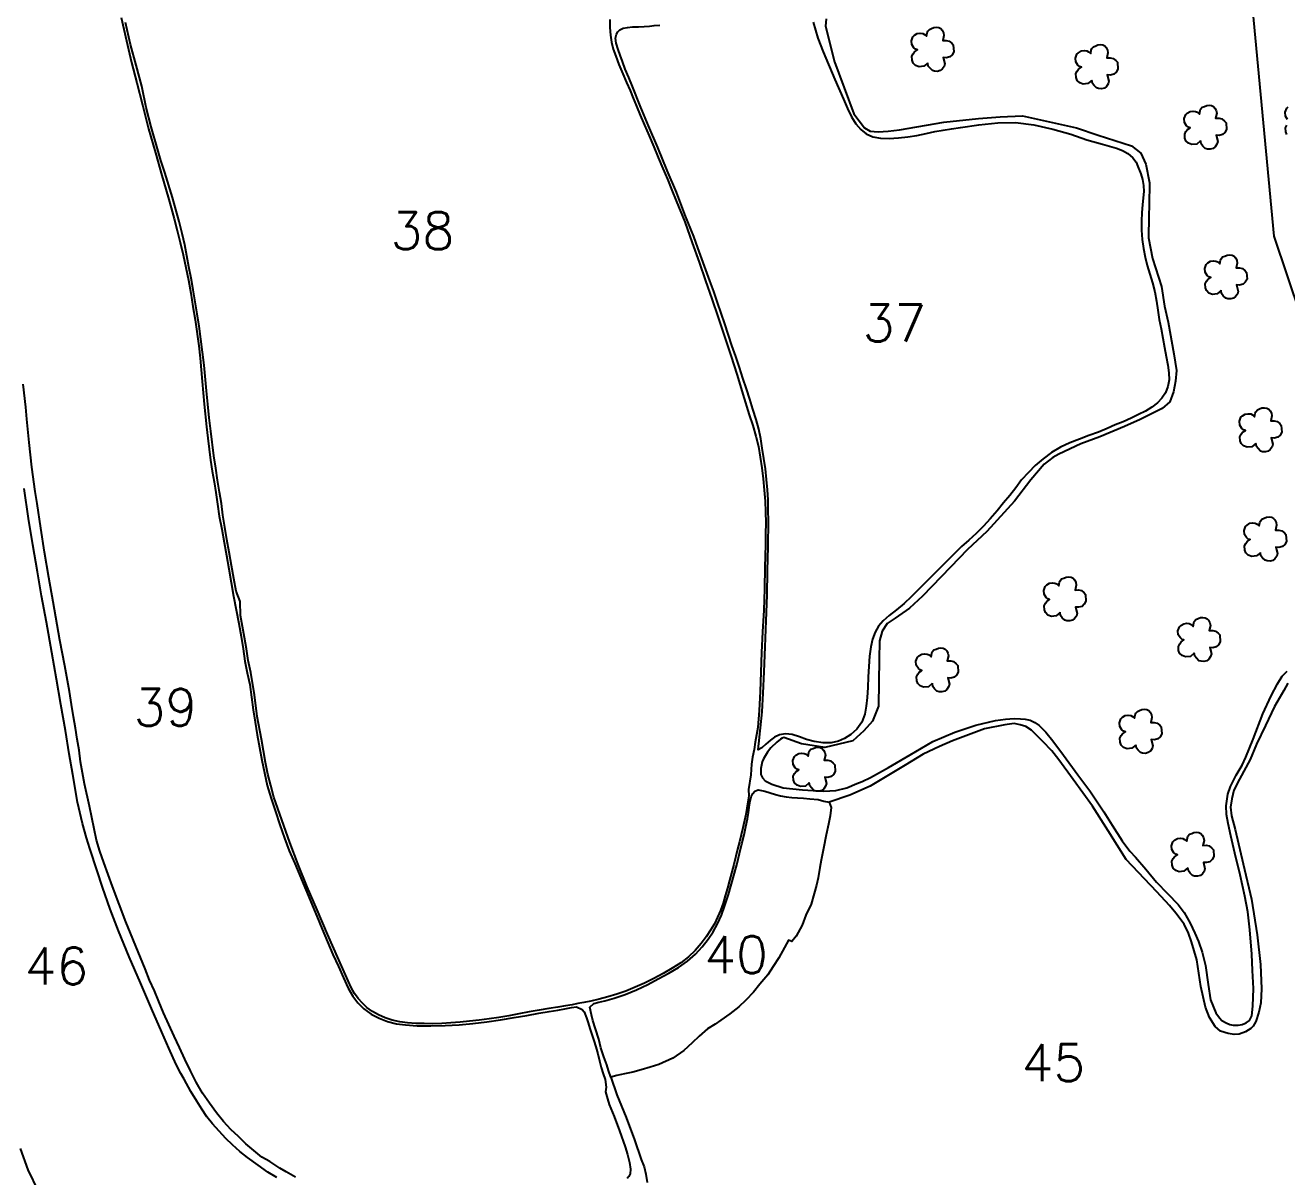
# Model space of a CAD drawing. Header units: inches. Extents: x 720421 to 723571, y 7810121 to 7814576.
# Drawn here: x 721244 to 721906, y 7811413 to 7812018 of the extents above; entities that cross this region are included whole.
import ezdxf

# ---------------------------------------------------------------- set-up
doc = ezdxf.new("R2010")
doc.units = ezdxf.units.IN
doc.header["$MEASUREMENT"] = 0
doc.linetypes.add('CONTINUO', pattern=[0])
for name, color, linetype in [('0114000610', 1, 'Continuous'), ('0114000610037', 5, 'Continuous'), ('0114000610038', 5, 'Continuous'), ('0114000610039', 5, 'Continuous'), ('0114000610040', 5, 'Continuous'), ('0114000610045', 5, 'Continuous'), ('0114000610046', 5, 'Continuous'), ('CORREGO', 5, 'Continuous'), ('MATO', 3, 'Continuous'), ('TEXTO_NUN_TAL', 7, 'Continuous')]:
    doc.layers.add(name, color=color, linetype=linetype)
doc.styles.add('Simplex', font='simplex.shx')

msp = doc.modelspace()

# ---------------------------------------------------------------- linework, layer by layer
at = {"layer": '0114000610'}
msp.add_lwpolyline([(721664.24, 7812021.15), (721663.87, 7812017.33), (721668.56, 7811998.5), (721678.78, 7811971.11), (721684.38, 7811963.78), (721687.28, 7811962.06), (721691.5, 7811961.66), (721696.8, 7811962.08), (721702.68, 7811962.79), (721725.98, 7811966.89), (721744.22, 7811968.78), (721755.6, 7811969.64), (721767.37, 7811970.21), (721795.67, 7811963.77), (721806.97, 7811960.04), (721824.56, 7811954.42), (721829.46, 7811950.48), (721832.13, 7811944.75), (721834.07, 7811934.96), (721833.87, 7811923.37), (721833.66, 7811917.5), (721833.55, 7811905.98), (721835.5, 7811895.29), (721840.23, 7811880.47), (721841.91, 7811870.09), (721843.76, 7811861.79), (721846.8, 7811845.19), (721848.13, 7811836.29), (721847.61, 7811830.71), (721846.63, 7811825.18), (721844.62, 7811820), (721840.73, 7811816.5), (721829.19, 7811810.67), (721820.89, 7811807.04), (721807.86, 7811801.55), (721797.89, 7811797.85), (721786.33, 7811792.47), (721783.25, 7811790.74), (721778.71, 7811787.24), (721771.64, 7811778.94), (721763.07, 7811767.7), (721748.54, 7811751.81), (721738.36, 7811742.41), (721729.53, 7811733.11), (721714.74, 7811717.88), (721707.93, 7811711.58), (721700.47, 7811706.2), (721696.19, 7811703.41), (721693.59, 7811699.51), (721692.3, 7811694.45), (721692.04, 7811684.54), (721691.84, 7811672.84), (721691.71, 7811660.14), (721688.6, 7811652.17), (721684.05, 7811647.08), (721678.14, 7811641.84), (721663.46, 7811638.4), (721651.25, 7811640.29), (721641.97, 7811643.6), (721641.03, 7811643.28), (721640.27, 7811642.74), (721638.24, 7811641.2), (721635.21, 7811638.25), (721633.45, 7811635.97), (721631.34, 7811632.37), (721630.62, 7811630.74), (721629.98, 7811627.39), (721629.86, 7811624.15), (721630.7, 7811622.4), (721632.21, 7811620.88), (721635.64, 7811619.09), (721641.63, 7811617.09), (721651.7, 7811616.17), (721662.91, 7811615.49), (721669.22, 7811615.69), (721675.04, 7811617.21), (721680.4, 7811619.41), (721683.08, 7811620.41), (721687.43, 7811622.52), (721697.02, 7811627.81), (721708.39, 7811634.58), (721720.29, 7811641.49), (721731.7, 7811646.32), (721742.84, 7811650.03), (721753.14, 7811652.59), (721758.42, 7811653.22), (721763.01, 7811653.58), (721766.2, 7811653.42), (721768.76, 7811653.18), (721771.31, 7811652.66), (721773.87, 7811651.5), (721776.02, 7811649.99), (721779.54, 7811646.34), (721783.29, 7811641.88), (721788.8, 7811634.25), (721796.35, 7811623.95), (721802.61, 7811615.57), (721809.96, 7811604.63), (721814.39, 7811597.6), (721819.66, 7811589.29), (721823.69, 7811583.91), (721826.6, 7811580.68), (721832.03, 7811574.45), (721837.7, 7811567.66), (721843.41, 7811561.59), (721849, 7811555.93), (721852.16, 7811551.73), (721855.43, 7811546.14), (721857.74, 7811540.9), (721859.74, 7811536.4), (721861.65, 7811530.93), (721863.41, 7811523.9), (721864.77, 7811513.81), (721866.09, 7811505.75), (721868.92, 7811498.97), (721870.68, 7811496.38), (721872.04, 7811494.98), (721874.23, 7811493.66), (721876.15, 7811492.87), (721878.02, 7811492.55), (721880.61, 7811492.59), (721882.69, 7811492.79), (721884.8, 7811493.78), (721886.44, 7811495.02), (721887.68, 7811497.41), (721888.27, 7811502.4), (721888.63, 7811511.79), (721888.11, 7811521.16), (721887.68, 7811529.75), (721886.72, 7811542.52), (721885.64, 7811552.03), (721884.08, 7811560.33), (721881.61, 7811571.51), (721878.78, 7811582.85), (721876.66, 7811591.98), (721875.26, 7811598.42), (721874.51, 7811603.17), (721874.31, 7811607.79), (721875.18, 7811613.79), (721876.46, 7811617.86), (721879.46, 7811623.77), (721882.61, 7811629.08), (721884.53, 7811633.22), (721888.44, 7811642.73), (721893.59, 7811656.07), (721897.94, 7811665.56), (721901.22, 7811671.72), (721903.69, 7811675.83), (721906.33, 7811678.42)], dxfattribs=at)
at = {"layer": '0114000610037'}
msp.add_lwpolyline([(721657.36, 7812019.36), (721659.88, 7812010.96), (721662.68, 7812003.77), (721668.68, 7811989.31), (721673.28, 7811978.88), (721675.5, 7811974.06), (721677.58, 7811969.67), (721679.76, 7811965.95), (721682.37, 7811962.95), (721685.23, 7811960.64), (721688.67, 7811959.11), (721692.81, 7811958.42), (721697.34, 7811958.23), (721702.14, 7811958.51), (721707.02, 7811959.07), (721711.89, 7811959.9), (721716.7, 7811960.91), (721721.26, 7811961.84), (721725.57, 7811962.56), (721729.97, 7811963.23), (721734.72, 7811963.94), (721744.46, 7811965.36), (721754.38, 7811966.42), (721763.69, 7811966.7), (721773.24, 7811965.39), (721783.25, 7811963.17), (721792.75, 7811960.43), (721801.1, 7811957.54), (721809.28, 7811955.29), (721816.6, 7811953.23), (721819.86, 7811951.87), (721822.7, 7811950.28), (721825.19, 7811948.17), (721827.02, 7811945.75), (721827.89, 7811943.59), (721829.44, 7811939.71), (721830.35, 7811936.65), (721830.93, 7811933.59), (721830.97, 7811930.39), (721830.73, 7811927.05), (721830.36, 7811923.46), (721830.04, 7811919.34), (721829.81, 7811914.73), (721829.83, 7811910.01), (721830.11, 7811905.21), (721830.78, 7811900.47), (721831.65, 7811895.88), (721832.86, 7811891.47), (721834.16, 7811886.95), (721835.61, 7811882.35), (721836.84, 7811877.62), (721837.63, 7811872.81), (721838.42, 7811868.03), (721839.16, 7811863.16), (721840.06, 7811858.25), (721841.04, 7811853.35), (721841.84, 7811848.44), (721842.77, 7811843.68), (721843.55, 7811839.16), (721844.23, 7811835.16), (721844.26, 7811831.46), (721843.68, 7811827.98), (721842.41, 7811824.61), (721840.45, 7811821.8), (721838.22, 7811819.32), (721835.31, 7811817.06), (721831.98, 7811815.07), (721828.27, 7811813.18), (721824.3, 7811811.37), (721820.19, 7811809.49), (721815.96, 7811807.76), (721811.7, 7811805.86), (721807.17, 7811804.01), (721802.23, 7811802.18), (721797.29, 7811800.26), (721792.15, 7811798.43), (721787.23, 7811796.13), (721782.51, 7811793.38), (721778.11, 7811790.04), (721774.04, 7811786.51), (721770.39, 7811782.83), (721766.83, 7811778.92), (721763.77, 7811774.78), (721760.7, 7811770.65), (721757.3, 7811766.84), (721753.93, 7811762.66), (721750.39, 7811758.55), (721746.79, 7811754.62), (721743.02, 7811750.8), (721739.17, 7811747.31), (721735.33, 7811743.96), (721731.58, 7811740.3), (721727.68, 7811736.37), (721719.9, 7811728.55), (721708.89, 7811717.58), (721705.12, 7811713.99), (721701.19, 7811710.7), (721697.28, 7811707.68), (721694.2, 7811704.91), (721691.69, 7811702.16), (721689.96, 7811698.9), (721688.53, 7811695.26), (721687.6, 7811691.21), (721687.03, 7811686.38), (721686.61, 7811680.97), (721686.27, 7811675.41), (721686.06, 7811669.93), (721685.71, 7811664.55), (721685.22, 7811660), (721684.53, 7811655.93), (721682.9, 7811651.68), (721680.33, 7811647.94), (721677.18, 7811645.19), (721673.9, 7811643.16), (721670.67, 7811641.66), (721666.92, 7811640.82), (721662.57, 7811640.78), (721657.99, 7811641.51), (721653.97, 7811642.6), (721650.13, 7811643.99), (721646.4, 7811645.21), (721642.87, 7811645.61), (721639.75, 7811645.06), (721637.1, 7811643.79), (721634.91, 7811642.22), (721632.48, 7811640.09), (721630.38, 7811638.17), (721628.43, 7811637.06), (721628.66, 7811638.85), (721628.95, 7811641.79), (721629.31, 7811645.55), (721629.75, 7811648.62), (721630.53, 7811657.11), (721631.11, 7811666.93), (721631.72, 7811678.14), (721632.25, 7811691.15), (721632.76, 7811704.81), (721633.28, 7811718.3), (721633.44, 7811731.19), (721633.84, 7811743.97), (721633.96, 7811757.21), (721633.83, 7811763.19), (721633.73, 7811768.44), (721633.38, 7811773.73), (721632.88, 7811779.14), (721632.33, 7811784.74), (721631.47, 7811790.22), (721630.63, 7811795.55), (721629.85, 7811800.49), (721628.8, 7811805.5), (721627.42, 7811810.72), (721625.78, 7811816.03), (721624.05, 7811821.36), (721622.33, 7811826.76), (721620.46, 7811832.34), (721618.62, 7811837.95), (721616.79, 7811843.71), (721614.66, 7811849.45), (721610.96, 7811860.85), (721609.05, 7811866.41), (721607.12, 7811872.13), (721605.15, 7811877.83), (721603.17, 7811883.53), (721601.03, 7811889.29), (721598.89, 7811895.11), (721596.81, 7811900.87), (721594.65, 7811906.69), (721590.08, 7811918.29), (721585.64, 7811930.03), (721580.69, 7811941.41), (721575.75, 7811953.46), (721570.86, 7811964.9), (721566.52, 7811975.45), (721562.59, 7811985.56), (721560.67, 7811990.21), (721558.72, 7811994.58), (721557.2, 7811998.68), (721556.07, 7812001.95), (721554.92, 7812005.05), (721553.98, 7812008.26), (721553.66, 7812010.95), (721554.06, 7812013.09), (721554.85, 7812014.34), (721555.81, 7812015.25), (721557.62, 7812016.21), (721559.93, 7812016.6), (721562.5, 7812016.82), (721565.64, 7812016.92), (721568.66, 7812017.02), (721571.39, 7812017.25), (721573.94, 7812017.59), (721576.79, 7812017.8)], dxfattribs=at)
at = {"layer": '0114000610038'}
msp.add_lwpolyline([(721550.67, 7812020.76), (721550.61, 7812016.59), (721550.9, 7812012.6), (721551.49, 7812008.85), (721552.43, 7812005.24), (721553.72, 7812001.43), (721555.38, 7811997.09), (721557.46, 7811992.19), (721559.42, 7811987.59), (721561.23, 7811983.45), (721562.89, 7811979.44), (721564.57, 7811975.18), (721566.57, 7811970.46), (721568.9, 7811965.18), (721571.32, 7811959.61), (721573.67, 7811953.92), (721576.06, 7811948.27), (721578.52, 7811942.54), (721580.85, 7811936.79), (721583.2, 7811931.16), (721585.4, 7811925.54), (721589.95, 7811914.49), (721593.91, 7811903.52), (721597.48, 7811893.25), (721600.77, 7811883.54), (721604.24, 7811873.95), (721607.48, 7811864.29), (721610.82, 7811854.29), (721614.18, 7811844.18), (721617.45, 7811833.9), (721620.46, 7811823.98), (721623.83, 7811813.01), (721625.64, 7811807.41), (721627.23, 7811801.9), (721628.63, 7811796.4), (721629.61, 7811790.88), (721630.5, 7811785.2), (721631.19, 7811779.46), (721631.69, 7811773.6), (721632.12, 7811767.83), (721632.38, 7811762.09), (721632.45, 7811756.34), (721632.38, 7811750.54), (721632.35, 7811744.74), (721632.09, 7811733.16), (721631.8, 7811721.75), (721631.53, 7811710.55), (721630.86, 7811699.14), (721630.33, 7811688.29), (721629.87, 7811677.95), (721629.59, 7811667.73), (721629, 7811657.85), (721628.25, 7811648.91), (721627.58, 7811644.93), (721626.98, 7811641.23), (721626.35, 7811637.33), (721625.59, 7811633.29), (721625.06, 7811629.52), (721624.65, 7811623.99), (721623.44, 7811616.25), (721623.53, 7811612.93), (721623.06, 7811609.87), (721621.99, 7811603.23), (721620.48, 7811596.24), (721618.73, 7811588.87), (721617.69, 7811584.87), (721615.7, 7811576.91), (721613.47, 7811568.58), (721612.39, 7811564.5), (721611.2, 7811560.47), (721610.05, 7811556.58), (721608.72, 7811552.8), (721607.21, 7811549.18), (721605.53, 7811545.8), (721603.54, 7811542.45), (721601.25, 7811538.97), (721598.57, 7811535.37), (721595.48, 7811531.81), (721591.85, 7811528.39), (721587.86, 7811525.32), (721583.36, 7811522.45), (721578.64, 7811519.64), (721573.69, 7811517.05), (721568.76, 7811514.63), (721563.9, 7811512.44), (721559.07, 7811510.45), (721554.29, 7811508.75), (721549.57, 7811507.33), (721545.06, 7811506.09), (721540.69, 7811505.19), (721536.88, 7811504.4), (721533.88, 7811503.82), (721530.81, 7811503.26), (721527.33, 7811502.74), (721523.27, 7811502.01), (721518.6, 7811501.22), (721513.48, 7811500.31), (721508.18, 7811499.45), (721502.86, 7811498.43), (721497.58, 7811497.47), (721492.38, 7811496.54), (721487.19, 7811495.81), (721482.07, 7811495.14), (721477, 7811494.58), (721472.01, 7811494.1), (721467.15, 7811493.71), (721462.36, 7811493.45), (721457.68, 7811493.29), (721453.11, 7811493.36), (721448.67, 7811493.44), (721444.39, 7811493.68), (721440.25, 7811494.17), (721436.35, 7811495.08), (721432.63, 7811496.3), (721429.18, 7811497.85), (721425.98, 7811499.7), (721423.08, 7811501.84), (721420.65, 7811504.1), (721418.5, 7811506.45), (721416.58, 7811509.1), (721414.79, 7811512.28), (721413.11, 7811515.74), (721408.3, 7811526.85), (721402.33, 7811540.33), (721396.91, 7811553.01), (721391.69, 7811565.16), (721386.97, 7811576.95), (721382.55, 7811588.52), (721378.3, 7811600.32), (721374.14, 7811612.32), (721372.55, 7811618.36), (721371.09, 7811624.34), (721369.85, 7811630.39), (721368.71, 7811636.55), (721367.64, 7811642.7), (721365.43, 7811654.72), (721364.02, 7811666.09), (721362.02, 7811677.81), (721360.77, 7811684.01), (721359.82, 7811690.13), (721358.68, 7811696.09), (721357.67, 7811701.89), (721356.64, 7811707.7), (721356.51, 7811715.04), (721354.31, 7811720.39), (721353.13, 7811727.09), (721351.86, 7811733.97), (721350.71, 7811740.89), (721349.44, 7811747.6), (721348.48, 7811754.07), (721347.46, 7811760.31), (721346.61, 7811766.45), (721345.6, 7811772.54), (721344.62, 7811778.71), (721343.65, 7811784.99), (721342.65, 7811791.48), (721341.01, 7811804.59), (721340.17, 7811811.48), (721339.48, 7811818.66), (721338.88, 7811825.63), (721337.5, 7811839.17), (721335.85, 7811852.85), (721334.9, 7811859.67), (721333.84, 7811866.21), (721332.82, 7811872.53), (721331.76, 7811878.69), (721330.68, 7811884.85), (721329.53, 7811890.76), (721328.56, 7811896.55), (721327.34, 7811902.4), (721326.06, 7811908.38), (721324.52, 7811914.62), (721320.93, 7811927.22), (721316.92, 7811940.36), (721314.9, 7811946.74), (721313.15, 7811952.81), (721309.8, 7811964.37), (721307.13, 7811974.51), (721304.78, 7811985.74), (721301.79, 7811996.71), (721298.97, 7812007.65), (721296.3, 7812019.14)], dxfattribs=at)
at = {"layer": '0114000610039'}
for points in [[(721294.01, 7812021.73), (721296.71, 7812009.58), (721299.45, 7811998.12), (721302.26, 7811987.5), (721305.28, 7811975.93), (721308.4, 7811963.35), (721312.02, 7811950.66), (721315.39, 7811938.73), (721318.71, 7811927.47), (721320.26, 7811921.82), (721321.84, 7811915.96), (721323.44, 7811909.89), (721325.06, 7811903.61), (721326.58, 7811897.1), (721327.99, 7811890.54), (721329.4, 7811883.9), (721330.5, 7811876.98), (721331.55, 7811869.98), (721332.77, 7811863.02), (721334.71, 7811849.37), (721335.4, 7811842.88), (721336, 7811836.66), (721336.54, 7811830.66), (721337.62, 7811818.73), (721338.84, 7811806.72), (721339.46, 7811800.84), (721340.13, 7811795.03), (721340.97, 7811789.29), (721341.85, 7811783.5), (721342.78, 7811777.95), (721343.63, 7811772.22), (721344.52, 7811766.19), (721345.53, 7811759.82), (721346.81, 7811753.09), (721348.06, 7811746.1), (721349.26, 7811739.2), (721350.5, 7811732.2), (721352.96, 7811717.87), (721354.4, 7811710.62), (721355.79, 7811703.54), (721357, 7811696.64), (721358.05, 7811690.14), (721358.99, 7811683.76), (721360.21, 7811677.63), (721361.5, 7811671.41), (721362.4, 7811664.74), (721363.34, 7811658.16), (721364.38, 7811651.63), (721365.49, 7811645.01), (721366.71, 7811638.42), (721367.87, 7811631.72), (721369.19, 7811625.03), (721370.73, 7811618.37), (721372.69, 7811611.64), (721374.97, 7811604.78), (721377.25, 7811597.75), (721379.76, 7811590.8), (721382.15, 7811584.11), (721385.14, 7811577.46), (721390.96, 7811563.51), (721396.71, 7811549.72), (721399.56, 7811542.91), (721402.35, 7811536.24), (721405.15, 7811529.68), (721408.06, 7811523.32), (721410.77, 7811517.4), (721413.21, 7811512), (721415.65, 7811507.73), (721418.34, 7811504.18), (721421.47, 7811501.09), (721425.21, 7811498.29), (721429.45, 7811496.1), (721433.9, 7811494.51), (721438.52, 7811493.28), (721443.35, 7811492.62), (721449.51, 7811492.22), (721456.69, 7811492.16), (721464.08, 7811492.36), (721471.4, 7811492.73), (721478.67, 7811493.38), (721485.98, 7811494.29), (721493.25, 7811495.33), (721500.33, 7811496.51), (721507.01, 7811497.64), (721513.29, 7811498.74), (721518.8, 7811499.74), (721523.22, 7811500.44), (721526.94, 7811501.08), (721530.48, 7811501.82), (721533.06, 7811502.11), (721536.02, 7811500.77), (721537.08, 7811499.54), (721538.43, 7811496.35), (721539.23, 7811493.72), (721540.17, 7811490.68), (721541.22, 7811487.67), (721542.28, 7811484.52), (721543.27, 7811481.11), (721544.27, 7811477.4), (721545.18, 7811473.7), (721546.11, 7811470.21), (721547.18, 7811466.97), (721548.17, 7811463.96), (721548.63, 7811459.88), (721548.37, 7811457.52), (721549.32, 7811453.73), (721550.29, 7811450.77), (721552.89, 7811444.51), (721555.63, 7811436.92), (721558.66, 7811428.67), (721559.95, 7811424.5), (721560.93, 7811420.37), (721561.42, 7811416.85), (721561.27, 7811414.46), (721560.63, 7811413.01), (721559.68, 7811412)], [(721385.47, 7811412.72), (721380.65, 7811415.43), (721377.23, 7811417.42), (721372, 7811420.84), (721367.87, 7811423.22), (721359.41, 7811430.11), (721355.52, 7811433.99), (721351.57, 7811437.67), (721347.67, 7811441.9), (721344.04, 7811446.5), (721340.43, 7811451.51), (721336.7, 7811456.77), (721333.37, 7811462.54), (721330.33, 7811468.57), (721327.45, 7811474.64), (721324.59, 7811480.73), (721321.84, 7811486.71), (721318.99, 7811492.87), (721316.27, 7811499.04), (721313.78, 7811505.01), (721311.44, 7811510.62), (721308.87, 7811516.21), (721306.65, 7811522.1), (721304.15, 7811528.08), (721296.47, 7811546.83), (721289.41, 7811565.32), (721287.2, 7811571.72), (721284.87, 7811577.94), (721282.87, 7811583.89), (721281.11, 7811589.72), (721278.64, 7811601.66), (721277.37, 7811607.56), (721274.79, 7811619.34), (721273.66, 7811625.09), (721272.65, 7811630.9), (721271.87, 7811636.88), (721270.92, 7811642.76), (721270.04, 7811648.5), (721269.02, 7811654.54), (721267.83, 7811661), (721266.82, 7811667.7), (721264.47, 7811681.17), (721261.85, 7811694.74), (721258.36, 7811714.84), (721256.08, 7811727.57), (721253.81, 7811740.88), (721251.76, 7811753.59), (721249.81, 7811766.59), (721248.87, 7811772.89), (721247.09, 7811785.68), (721245.62, 7811798.51), (721244.4, 7811810.82), (721243.87, 7811817.07), (721242.55, 7811829.14)]]:
    msp.add_lwpolyline(points, dxfattribs=at)
at = {"layer": '0114000610040'}
msp.add_lwpolyline([(721552.82, 7811506.64), (721558.73, 7811508.61), (721564.67, 7811511.09), (721570.5, 7811513.88), (721576.07, 7811516.88), (721581.57, 7811519.74), (721586.73, 7811522.84), (721591.45, 7811526.19), (721595.53, 7811529.87), (721599.12, 7811533.7), (721602.27, 7811537.61), (721604.96, 7811541.56), (721607.23, 7811545.73), (721609.2, 7811550.3), (721611.01, 7811555.43), (721612.88, 7811561.1), (721614.53, 7811566.8), (721616.06, 7811572.35), (721617.4, 7811577.49), (721618.74, 7811582.64), (721619.9, 7811587.72), (721621.1, 7811592.49), (721622.07, 7811596.91), (721622.85, 7811600.84), (721623.35, 7811604.04), (721623.83, 7811607.02), (721624.39, 7811610.18), (721624.89, 7811612.45), (721625.62, 7811614.14), (721626.84, 7811615.47), (721628.56, 7811616.13), (721632.08, 7811615.37), (721637.64, 7811613.72), (721640.24, 7811613.05), (721643.21, 7811612.46), (721646.13, 7811612.12), (721649.08, 7811611.86), (721652.26, 7811611.69), (721655.71, 7811611.45), (721659.94, 7811610.99), (721662.97, 7811610.25), (721665.8, 7811609.63), (721666.76, 7811606.77), (721666.23, 7811602.46), (721665.46, 7811598.11), (721664.19, 7811592.46), (721662.8, 7811585.23), (721661.63, 7811579.25), (721660.91, 7811575.29), (721660, 7811569.85), (721659.08, 7811565.97), (721657.98, 7811561.74), (721656.35, 7811556.1), (721653.57, 7811550.23), (721651.65, 7811545.1), (721648.45, 7811539.34), (721646.13, 7811536.37), (721644.37, 7811537.17), (721642.33, 7811533.26), (721639.29, 7811527.92), (721636.44, 7811523.26), (721633.52, 7811518.88), (721629.33, 7811513.96), (721626.13, 7811509.88), (721621.98, 7811505.57), (721618.29, 7811502.19), (721613.59, 7811498.45), (721608.98, 7811495.07), (721605.86, 7811493.02), (721601.9, 7811490.6), (721597.56, 7811486.65), (721593.87, 7811483.19), (721589.48, 7811479.26), (721583.64, 7811475.19), (721576.41, 7811471.81), (721571.78, 7811470.41), (721567.13, 7811468.99), (721562.71, 7811467.88), (721559.17, 7811467.11), (721555.79, 7811466.49), (721554.29, 7811466.15), (721551.1, 7811465.2), (721551.1, 7811465.2), (721549.98, 7811468.72), (721548.99, 7811471.68), (721547.51, 7811475.8), (721545.91, 7811480.66), (721544.8, 7811485.16), (721544.8, 7811485.16), (721543.14, 7811490.51), (721541.66, 7811494.88), (721540.92, 7811497.92), (721540.13, 7811501.93), (721542.27, 7811503.8), (721544.77, 7811504.53), (721547.97, 7811505.21)], close=True, dxfattribs=at)
at = {"layer": '0114000610045'}
msp.add_lwpolyline([(721906.7, 7811672.15), (721904.59, 7811668.36), (721899.62, 7811659.82), (721894.89, 7811649.9), (721890.19, 7811640.11), (721886.94, 7811631.98), (721881.2, 7811621.71), (721878.32, 7811616.02), (721877.19, 7811611.33), (721876.63, 7811606.95), (721877.01, 7811602.51), (721878.95, 7811595.29), (721883.14, 7811577.16), (721887.64, 7811558.62), (721890.59, 7811539.97), (721892.28, 7811524.44), (721892.78, 7811511.62), (721892.47, 7811504.21), (721891.34, 7811499.31), (721889.77, 7811494.41), (721888.51, 7811492.02), (721887.19, 7811490.7), (721884.49, 7811489), (721881.16, 7811487.75), (721878.45, 7811487.62), (721875.25, 7811488.13), (721871.29, 7811489.32), (721868.51, 7811491.82), (721865.49, 7811496.53), (721863.42, 7811501.93), (721860.97, 7811512.73), (721858.89, 7811526.89), (721856, 7811536.31), (721854.49, 7811540.8), (721852.22, 7811545.57), (721847.82, 7811551.28), (721844.43, 7811555.3), (721837.82, 7811562.55), (721821.84, 7811579.53), (721812.35, 7811594.5), (721804.11, 7811607.45), (721793.98, 7811621.59), (721786.37, 7811631.91), (721782.66, 7811636.56), (721777.94, 7811641.46), (721771.96, 7811647.45), (721769.07, 7811649.46), (721766.12, 7811650.34), (721762.97, 7811650.9), (721758.01, 7811650.34), (721747.39, 7811648.08), (721730.52, 7811641.91), (721723.73, 7811638.89), (721715.12, 7811634.81), (721705.63, 7811629.03), (721687.38, 7811618.02), (721676.69, 7811613.24), (721665.8, 7811609.63), (721666.76, 7811606.77), (721666.23, 7811602.46), (721665.46, 7811598.11), (721664.19, 7811592.46), (721662.8, 7811585.23), (721661.63, 7811579.25), (721660.91, 7811575.29), (721660, 7811569.85), (721659.08, 7811565.97), (721657.98, 7811561.74), (721656.35, 7811556.1), (721653.57, 7811550.23), (721651.65, 7811545.1), (721648.45, 7811539.34), (721646.13, 7811536.37), (721644.37, 7811537.17), (721642.33, 7811533.26), (721639.29, 7811527.92), (721636.44, 7811523.26), (721633.52, 7811518.88), (721629.33, 7811513.96), (721626.13, 7811509.88), (721621.98, 7811505.57), (721618.29, 7811502.19), (721613.59, 7811498.45), (721608.98, 7811495.07), (721605.86, 7811493.02), (721601.9, 7811490.6), (721597.56, 7811486.65), (721593.87, 7811483.19), (721589.48, 7811479.26), (721583.64, 7811475.19), (721576.41, 7811471.81), (721571.78, 7811470.41), (721567.13, 7811468.99), (721562.71, 7811467.88), (721559.17, 7811467.11), (721555.79, 7811466.49), (721554.29, 7811466.15), (721551.1, 7811465.2), (721554.33, 7811455.91), (721559.27, 7811444.03), (721563.52, 7811432.19), (721567.02, 7811422.02), (721568.66, 7811418.06), (721569.43, 7811414.19), (721570.21, 7811409.88)], dxfattribs=at)
at = {"layer": '0114000610046'}
for points in [[(721375.75, 7811412.44), (721371.06, 7811415.27), (721365.85, 7811419.01), (721360.36, 7811422.94), (721356.26, 7811426.23), (721352.52, 7811429.58), (721348.99, 7811432.91), (721345.43, 7811436.87), (721341.89, 7811440.71), (721338.99, 7811444.34), (721336.3, 7811448.3), (721333.66, 7811452.64), (721330.55, 7811457.63), (721327.03, 7811464.07), (721325.35, 7811467.13), (721322.91, 7811471.85), (721318.99, 7811480.46), (721315.28, 7811488.81), (721309.87, 7811501.23), (721304.2, 7811514.69), (721298.24, 7811528.37), (721292.58, 7811542.02), (721288.23, 7811553.41), (721284.13, 7811565.01), (721281.34, 7811573.59), (721277.55, 7811585.27), (721275.78, 7811590.88), (721273.73, 7811598.42), (721271.11, 7811609.66), (721268.53, 7811624.12), (721266.63, 7811635.01), (721264.82, 7811647.28), (721262.38, 7811660.96), (721260.08, 7811674.22), (721257.54, 7811688.26), (721254.78, 7811704.21), (721252.23, 7811718), (721250.11, 7811730.66), (721247.64, 7811744.77), (721245.41, 7811758.63), (721243.08, 7811774.44)], [(721240.93, 7811427.66), (721245.02, 7811416.57), (721250.37, 7811405.23)]]:
    msp.add_lwpolyline(points, dxfattribs=at)
at = {"layer": 'CORREGO'}
msp.add_lwpolyline([(722138.75, 7811413.19), (722096.75, 7811476.14), (722040.76, 7811555.88), (721995.97, 7811659.4), (721941.38, 7811782.5), (721899.39, 7811907), (721888.19, 7812025.91), (721882.59, 7812153.21), (721893.83, 7812304.87), (721945.62, 7812439.16), (721986.21, 7812544.08), (722024.04, 7812604.56), (722043.64, 7812696.89), (722056.24, 7812773.83), (722085.63, 7812856.36)], dxfattribs=at)
at = {"layer": 'MATO', "linetype": 'CONTINUO'}
for points in [[(721717.53, 7811997.86, 0), (721715.53, 7811996.18, 0), (721712.99, 7811995.89, 0), (721711.18, 7811996.59, 0), (721709.9, 7811997.86, 0), (721709.36, 7811999.3, 0), (721709.22, 7812001.44, 0), (721709.91, 7812002.79, 0), (721710.64, 7812003.79, 0), (721712.11, 7812004.78, 0), (721711.18, 7812005.08, 0), (721710.26, 7812005.83, 0), (721709.18, 7812007.54, 0), (721708.98, 7812009.56, 0), (721709.76, 7812011.67, 0), (721710.58, 7812012.43, 0), (721712.07, 7812013.34, 0), (721713.64, 7812013.55, 0), (721714.9, 7812013.37, 0), (721715.89, 7812012.91, 0), (721716.97, 7812011.94, 0), (721717.3, 7812013.8, 0), (721717.57, 7812014.54, 0), (721718.39, 7812015.56, 0), (721719.59, 7812016.01, 0), (721720.77, 7812016.53, 0), (721722.1, 7812016.65, 0), (721723.35, 7812016.47, 0), (721724.37, 7812015.93, 0), (721725.13, 7812015.12, 0), (721725.79, 7812013.81, 0), (721726.05, 7812012.35, 0), (721725.45, 7812009.76, 0), (721727.26, 7812009.79, 0), (721728.77, 7812009.43, 0), (721730.18, 7812008.31, 0), (721730.97, 7812007.41, 0), (721731.18, 7812003.84, 0), (721730.31, 7812002.24, 0), (721729.14, 7812001.17, 0), (721727.31, 7812000.69, 0), (721725.71, 7812000.83, 0), (721726.56, 7811997.49, 0), (721726.17, 7811996.07, 0), (721725.21, 7811994.71, 0), (721724.15, 7811993.87, 0), (721722.64, 7811993.5, 0), (721721.14, 7811993.59, 0), (721720.02, 7811993.91, 0), (721718.74, 7811995.17, 0), (721717.86, 7811996.31, 0), (721717.6, 7811998.03, 0)], [(721803.69, 7811988.76, 0), (721801.69, 7811987.08, 0), (721799.15, 7811986.78, 0), (721797.34, 7811987.49, 0), (721796.05, 7811988.75, 0), (721795.52, 7811990.2, 0), (721795.38, 7811992.33, 0), (721796.07, 7811993.68, 0), (721796.8, 7811994.68, 0), (721798.26, 7811995.67, 0), (721797.33, 7811995.97, 0), (721796.42, 7811996.73, 0), (721795.33, 7811998.43, 0), (721795.14, 7812000.46, 0), (721795.92, 7812002.57, 0), (721796.74, 7812003.32, 0), (721798.23, 7812004.23, 0), (721799.8, 7812004.44, 0), (721801.05, 7812004.26, 0), (721802.04, 7812003.81, 0), (721803.13, 7812002.84, 0), (721803.45, 7812004.69, 0), (721803.73, 7812005.43, 0), (721804.54, 7812006.46, 0), (721805.75, 7812006.9, 0), (721806.93, 7812007.42, 0), (721808.25, 7812007.54, 0), (721809.51, 7812007.37, 0), (721810.53, 7812006.83, 0), (721811.28, 7812006.01, 0), (721811.95, 7812004.7, 0), (721812.21, 7812003.25, 0), (721811.6, 7812000.65, 0), (721813.42, 7812000.68, 0), (721814.92, 7812000.32, 0), (721816.34, 7811999.2, 0), (721817.13, 7811998.3, 0), (721817.34, 7811994.73, 0), (721816.46, 7811993.13, 0), (721815.3, 7811992.07, 0), (721813.47, 7811991.58, 0), (721811.86, 7811991.72, 0), (721812.72, 7811988.39, 0), (721812.33, 7811986.96, 0), (721811.36, 7811985.61, 0), (721810.3, 7811984.76, 0), (721808.8, 7811984.39, 0), (721807.3, 7811984.48, 0), (721806.18, 7811984.8, 0), (721804.89, 7811986.06, 0), (721804.02, 7811987.2, 0), (721803.75, 7811988.93, 0)], [(721860.79, 7811956.98, 0), (721858.79, 7811955.3, 0), (721856.25, 7811955.01, 0), (721854.44, 7811955.71, 0), (721853.15, 7811956.97, 0), (721852.62, 7811958.42, 0), (721852.48, 7811960.56, 0), (721853.17, 7811961.9, 0), (721853.9, 7811962.9, 0), (721855.36, 7811963.89, 0), (721854.43, 7811964.19, 0), (721853.52, 7811964.95, 0), (721852.43, 7811966.65, 0), (721852.24, 7811968.68, 0), (721853.02, 7811970.79, 0), (721853.84, 7811971.54, 0), (721855.33, 7811972.46, 0), (721856.9, 7811972.67, 0), (721858.15, 7811972.49, 0), (721859.14, 7811972.03, 0), (721860.23, 7811971.06, 0), (721860.55, 7811972.91, 0), (721860.83, 7811973.65, 0), (721861.64, 7811974.68, 0), (721862.85, 7811975.12, 0), (721864.03, 7811975.65, 0), (721865.35, 7811975.77, 0), (721866.61, 7811975.59, 0), (721867.63, 7811975.05, 0), (721868.38, 7811974.23, 0), (721869.05, 7811972.92, 0), (721869.31, 7811971.47, 0), (721868.7, 7811968.88, 0), (721870.52, 7811968.9, 0), (721872.02, 7811968.54, 0), (721873.44, 7811967.42, 0), (721874.22, 7811966.52, 0), (721874.44, 7811962.95, 0), (721873.56, 7811961.35, 0), (721872.4, 7811960.29, 0), (721870.57, 7811959.8, 0), (721868.96, 7811959.94, 0), (721869.82, 7811956.61, 0), (721869.43, 7811955.19, 0), (721868.46, 7811953.83, 0), (721867.4, 7811952.98, 0), (721865.9, 7811952.61, 0), (721864.4, 7811952.7, 0), (721863.28, 7811953.02, 0), (721861.99, 7811954.29, 0), (721861.12, 7811955.42, 0), (721860.85, 7811957.15, 0)], [(721906.54, 7811968.26, 0), (721905.45, 7811969.96, 0), (721905.26, 7811971.99, 0), (721906.04, 7811974.1, 0), (721906.86, 7811974.86, 0)], [(721906.17, 7811960.28, 0), (721905.64, 7811961.73, 0), (721905.5, 7811963.87, 0), (721906.19, 7811965.22, 0)], [(721871.56, 7811878.33, 0), (721869.56, 7811876.65, 0), (721867.02, 7811876.35, 0), (721865.21, 7811877.06, 0), (721863.92, 7811878.32, 0), (721863.39, 7811879.77, 0), (721863.25, 7811881.9, 0), (721863.94, 7811883.25, 0), (721864.67, 7811884.25, 0), (721866.13, 7811885.24, 0), (721865.2, 7811885.54, 0), (721864.29, 7811886.3, 0), (721863.2, 7811888, 0), (721863.01, 7811890.02, 0), (721863.79, 7811892.13, 0), (721864.61, 7811892.89, 0), (721866.1, 7811893.8, 0), (721867.67, 7811894.01, 0), (721868.92, 7811893.83, 0), (721869.91, 7811893.38, 0), (721871, 7811892.41, 0), (721871.32, 7811894.26, 0), (721871.6, 7811895, 0), (721872.41, 7811896.03, 0), (721873.62, 7811896.47, 0), (721874.8, 7811896.99, 0), (721876.12, 7811897.11, 0), (721877.38, 7811896.93, 0), (721878.4, 7811896.4, 0), (721879.15, 7811895.58, 0), (721879.82, 7811894.27, 0), (721880.07, 7811892.82, 0), (721879.47, 7811890.22, 0), (721881.29, 7811890.25, 0), (721882.79, 7811889.89, 0), (721884.21, 7811888.77, 0), (721884.99, 7811887.87, 0), (721885.21, 7811884.3, 0), (721884.33, 7811882.7, 0), (721883.17, 7811881.64, 0), (721881.34, 7811881.15, 0), (721879.73, 7811881.29, 0), (721880.59, 7811877.95, 0), (721880.2, 7811876.53, 0), (721879.23, 7811875.18, 0), (721878.17, 7811874.33, 0), (721876.66, 7811873.96, 0), (721875.17, 7811874.05, 0), (721874.05, 7811874.37, 0), (721872.76, 7811875.63, 0), (721871.89, 7811876.77, 0), (721871.62, 7811878.5, 0)], [(721889.78, 7811798.02, 0), (721887.78, 7811796.34, 0), (721885.24, 7811796.04, 0), (721883.43, 7811796.75, 0), (721882.15, 7811798.01, 0), (721881.62, 7811799.46, 0), (721881.47, 7811801.59, 0), (721882.17, 7811802.94, 0), (721882.9, 7811803.94, 0), (721884.36, 7811804.93, 0), (721883.43, 7811805.23, 0), (721882.51, 7811805.99, 0), (721881.43, 7811807.69, 0), (721881.24, 7811809.72, 0), (721882.01, 7811811.83, 0), (721882.83, 7811812.58, 0), (721884.33, 7811813.49, 0), (721885.89, 7811813.7, 0), (721887.15, 7811813.53, 0), (721888.14, 7811813.07, 0), (721889.22, 7811812.1, 0), (721889.55, 7811813.95, 0), (721889.83, 7811814.69, 0), (721890.64, 7811815.72, 0), (721891.84, 7811816.16, 0), (721893.02, 7811816.68, 0), (721894.35, 7811816.8, 0), (721895.6, 7811816.63, 0), (721896.62, 7811816.09, 0), (721897.38, 7811815.27, 0), (721898.04, 7811813.96, 0), (721898.3, 7811812.51, 0), (721897.7, 7811809.91, 0), (721899.51, 7811809.94, 0), (721901.02, 7811809.58, 0), (721902.43, 7811808.46, 0), (721903.22, 7811807.56, 0), (721903.43, 7811803.99, 0), (721902.56, 7811802.39, 0), (721901.39, 7811801.33, 0), (721899.56, 7811800.84, 0), (721897.96, 7811800.98, 0), (721898.82, 7811797.65, 0), (721898.42, 7811796.22, 0), (721897.46, 7811794.87, 0), (721896.4, 7811794.02, 0), (721894.89, 7811793.65, 0), (721893.4, 7811793.74, 0), (721892.27, 7811794.06, 0), (721890.99, 7811795.32, 0), (721890.11, 7811796.46, 0), (721889.85, 7811798.19, 0)], [(721892.22, 7811740.65, 0), (721890.22, 7811738.97, 0), (721887.68, 7811738.67, 0), (721885.87, 7811739.38, 0), (721884.58, 7811740.64, 0), (721884.05, 7811742.09, 0), (721883.91, 7811744.22, 0), (721884.6, 7811745.57, 0), (721885.33, 7811746.57, 0), (721886.79, 7811747.56, 0), (721885.86, 7811747.86, 0), (721884.94, 7811748.62, 0), (721883.86, 7811750.32, 0), (721883.67, 7811752.35, 0), (721884.45, 7811754.46, 0), (721885.27, 7811755.21, 0), (721886.76, 7811756.12, 0), (721888.33, 7811756.33, 0), (721889.58, 7811756.16, 0), (721890.57, 7811755.7, 0), (721891.66, 7811754.73, 0), (721891.98, 7811756.58, 0), (721892.26, 7811757.32, 0), (721893.07, 7811758.35, 0), (721894.28, 7811758.79, 0), (721895.46, 7811759.31, 0), (721896.78, 7811759.43, 0), (721898.04, 7811759.26, 0), (721899.06, 7811758.72, 0), (721899.81, 7811757.9, 0), (721900.47, 7811756.59, 0), (721900.73, 7811755.14, 0), (721900.13, 7811752.54, 0), (721901.95, 7811752.57, 0), (721903.45, 7811752.21, 0), (721904.87, 7811751.09, 0), (721905.65, 7811750.19, 0), (721905.87, 7811746.62, 0), (721904.99, 7811745.02, 0), (721903.83, 7811743.96, 0), (721902, 7811743.47, 0), (721900.39, 7811743.61, 0), (721901.25, 7811740.28, 0), (721900.86, 7811738.86, 0), (721899.89, 7811737.5, 0), (721898.83, 7811736.65, 0), (721897.32, 7811736.28, 0), (721895.83, 7811736.37, 0), (721894.71, 7811736.69, 0), (721893.42, 7811737.95, 0), (721892.55, 7811739.09, 0), (721892.28, 7811740.82, 0)], [(721787.01, 7811709.19, 0), (721785.01, 7811707.51, 0), (721782.47, 7811707.21, 0), (721780.65, 7811707.92, 0), (721779.37, 7811709.18, 0), (721778.84, 7811710.63, 0), (721778.7, 7811712.76, 0), (721779.39, 7811714.11, 0), (721780.12, 7811715.11, 0), (721781.58, 7811716.1, 0), (721780.65, 7811716.4, 0), (721779.73, 7811717.16, 0), (721778.65, 7811718.86, 0), (721778.46, 7811720.88, 0), (721779.24, 7811722.99, 0), (721780.06, 7811723.75, 0), (721781.55, 7811724.66, 0), (721783.12, 7811724.87, 0), (721784.37, 7811724.69, 0), (721785.36, 7811724.24, 0), (721786.45, 7811723.27, 0), (721786.77, 7811725.12, 0), (721787.05, 7811725.86, 0), (721787.86, 7811726.89, 0), (721789.07, 7811727.33, 0), (721790.25, 7811727.85, 0), (721791.57, 7811727.97, 0), (721792.83, 7811727.79, 0), (721793.85, 7811727.26, 0), (721794.6, 7811726.44, 0), (721795.26, 7811725.13, 0), (721795.52, 7811723.68, 0), (721794.92, 7811721.08, 0), (721796.74, 7811721.11, 0), (721798.24, 7811720.75, 0), (721799.66, 7811719.63, 0), (721800.44, 7811718.73, 0), (721800.66, 7811715.16, 0), (721799.78, 7811713.56, 0), (721798.62, 7811712.5, 0), (721796.79, 7811712.01, 0), (721795.18, 7811712.15, 0), (721796.04, 7811708.81, 0), (721795.65, 7811707.39, 0), (721794.68, 7811706.04, 0), (721793.62, 7811705.19, 0), (721792.11, 7811704.82, 0), (721790.62, 7811704.91, 0), (721789.5, 7811705.23, 0), (721788.21, 7811706.49, 0), (721787.34, 7811707.63, 0), (721787.07, 7811709.36, 0)], [(721857.48, 7811687.9, 0), (721855.48, 7811686.22, 0), (721852.93, 7811685.93, 0), (721851.12, 7811686.63, 0), (721849.84, 7811687.9, 0), (721849.31, 7811689.34, 0), (721849.16, 7811691.48, 0), (721849.86, 7811692.83, 0), (721850.59, 7811693.83, 0), (721852.05, 7811694.82, 0), (721851.12, 7811695.11, 0), (721850.2, 7811695.87, 0), (721849.12, 7811697.57, 0), (721848.93, 7811699.6, 0), (721849.71, 7811701.71, 0), (721850.52, 7811702.47, 0), (721852.02, 7811703.38, 0), (721853.58, 7811703.59, 0), (721854.84, 7811703.41, 0), (721855.83, 7811702.95, 0), (721856.91, 7811701.98, 0), (721857.24, 7811703.84, 0), (721857.52, 7811704.58, 0), (721858.33, 7811705.6, 0), (721859.54, 7811706.05, 0), (721860.71, 7811706.57, 0), (721862.04, 7811706.69, 0), (721863.29, 7811706.51, 0), (721864.31, 7811705.97, 0), (721865.07, 7811705.16, 0), (721865.73, 7811703.85, 0), (721865.99, 7811702.39, 0), (721865.39, 7811699.8, 0), (721867.21, 7811699.83, 0), (721868.71, 7811699.47, 0), (721870.13, 7811698.34, 0), (721870.91, 7811697.45, 0), (721871.12, 7811693.88, 0), (721870.25, 7811692.28, 0), (721869.09, 7811691.21, 0), (721867.26, 7811690.72, 0), (721865.65, 7811690.87, 0), (721866.51, 7811687.53, 0), (721866.11, 7811686.11, 0), (721865.15, 7811684.75, 0), (721864.09, 7811683.91, 0), (721862.58, 7811683.54, 0), (721861.09, 7811683.63, 0), (721859.97, 7811683.95, 0), (721858.68, 7811685.21, 0), (721857.81, 7811686.35, 0), (721857.54, 7811688.07, 0)], [(721719.9, 7811671.93, 0), (721717.9, 7811670.25, 0), (721715.36, 7811669.96, 0), (721713.55, 7811670.66, 0), (721712.27, 7811671.92, 0), (721711.74, 7811673.37, 0), (721711.59, 7811675.51, 0), (721712.29, 7811676.85, 0), (721713.02, 7811677.85, 0), (721714.48, 7811678.84, 0), (721713.55, 7811679.14, 0), (721712.63, 7811679.9, 0), (721711.55, 7811681.6, 0), (721711.36, 7811683.63, 0), (721712.13, 7811685.74, 0), (721712.95, 7811686.49, 0), (721714.45, 7811687.41, 0), (721716.01, 7811687.62, 0), (721717.27, 7811687.44, 0), (721718.26, 7811686.98, 0), (721719.34, 7811686.01, 0), (721719.67, 7811687.86, 0), (721719.95, 7811688.6, 0), (721720.76, 7811689.63, 0), (721721.97, 7811690.07, 0), (721723.14, 7811690.6, 0), (721724.47, 7811690.72, 0), (721725.72, 7811690.54, 0), (721726.74, 7811690, 0), (721727.5, 7811689.18, 0), (721728.16, 7811687.87, 0), (721728.42, 7811686.42, 0), (721727.82, 7811683.83, 0), (721729.63, 7811683.85, 0), (721731.14, 7811683.49, 0), (721732.55, 7811682.37, 0), (721733.34, 7811681.47, 0), (721733.55, 7811677.9, 0), (721732.68, 7811676.3, 0), (721731.51, 7811675.24, 0), (721729.68, 7811674.75, 0), (721728.08, 7811674.89, 0), (721728.94, 7811671.56, 0), (721728.54, 7811670.14, 0), (721727.58, 7811668.78, 0), (721726.52, 7811667.94, 0), (721725.01, 7811667.56, 0), (721723.52, 7811667.65, 0), (721722.39, 7811667.97, 0), (721721.11, 7811669.24, 0), (721720.23, 7811670.37, 0), (721719.97, 7811672.1, 0)], [(721826.77, 7811639.64, 0), (721824.77, 7811637.96, 0), (721822.23, 7811637.67, 0), (721820.42, 7811638.37, 0), (721819.13, 7811639.63, 0), (721818.6, 7811641.08, 0), (721818.46, 7811643.22, 0), (721819.15, 7811644.57, 0), (721819.88, 7811645.56, 0), (721821.35, 7811646.56, 0), (721820.42, 7811646.85, 0), (721819.5, 7811647.61, 0), (721818.42, 7811649.31, 0), (721818.22, 7811651.34, 0), (721819, 7811653.45, 0), (721819.82, 7811654.21, 0), (721821.31, 7811655.12, 0), (721822.88, 7811655.33, 0), (721824.13, 7811655.15, 0), (721825.12, 7811654.69, 0), (721826.21, 7811653.72, 0), (721826.54, 7811655.57, 0), (721826.81, 7811656.31, 0), (721827.62, 7811657.34, 0), (721828.83, 7811657.78, 0), (721830.01, 7811658.31, 0), (721831.34, 7811658.43, 0), (721832.59, 7811658.25, 0), (721833.61, 7811657.71, 0), (721834.37, 7811656.89, 0), (721835.03, 7811655.59, 0), (721835.29, 7811654.13, 0), (721834.69, 7811651.54, 0), (721836.5, 7811651.57, 0), (721838.01, 7811651.2, 0), (721839.42, 7811650.08, 0), (721840.21, 7811649.18, 0), (721840.42, 7811645.61, 0), (721839.54, 7811644.02, 0), (721838.38, 7811642.95, 0), (721836.55, 7811642.46, 0), (721834.95, 7811642.6, 0), (721835.8, 7811639.27, 0), (721835.41, 7811637.85, 0), (721834.45, 7811636.49, 0), (721833.39, 7811635.65, 0), (721831.88, 7811635.28, 0), (721830.38, 7811635.37, 0), (721829.26, 7811635.68, 0), (721827.98, 7811636.95, 0), (721827.1, 7811638.08, 0), (721826.83, 7811639.81, 0)], [(721655.29, 7811619.77, 0), (721653.29, 7811618.09, 0), (721650.75, 7811617.8, 0), (721648.93, 7811618.5, 0), (721647.65, 7811619.76, 0), (721647.12, 7811621.21, 0), (721646.97, 7811623.35, 0), (721647.67, 7811624.7, 0), (721648.4, 7811625.69, 0), (721649.86, 7811626.69, 0), (721648.93, 7811626.98, 0), (721648.01, 7811627.74, 0), (721646.93, 7811629.44, 0), (721646.74, 7811631.47, 0), (721647.52, 7811633.58, 0), (721648.34, 7811634.34, 0), (721649.83, 7811635.25, 0), (721651.4, 7811635.46, 0), (721652.65, 7811635.28, 0), (721653.64, 7811634.82, 0), (721654.73, 7811633.85, 0), (721655.05, 7811635.7, 0), (721655.33, 7811636.44, 0), (721656.14, 7811637.47, 0), (721657.35, 7811637.91, 0), (721658.53, 7811638.44, 0), (721659.85, 7811638.56, 0), (721661.11, 7811638.38, 0), (721662.12, 7811637.84, 0), (721662.88, 7811637.02, 0), (721663.54, 7811635.72, 0), (721663.8, 7811634.26, 0), (721663.2, 7811631.67, 0), (721665.02, 7811631.69, 0), (721666.52, 7811631.33, 0), (721667.94, 7811630.21, 0), (721668.72, 7811629.31, 0), (721668.94, 7811625.74, 0), (721668.06, 7811624.14, 0), (721666.9, 7811623.08, 0), (721665.07, 7811622.59, 0), (721663.46, 7811622.73, 0), (721664.32, 7811619.4, 0), (721663.93, 7811617.98, 0), (721662.96, 7811616.62, 0), (721661.9, 7811615.78, 0), (721660.39, 7811615.41, 0), (721658.9, 7811615.5, 0), (721657.78, 7811615.81, 0), (721656.49, 7811617.08, 0), (721655.62, 7811618.21, 0), (721655.35, 7811619.94, 0)], [(721854.11, 7811575.06, 0), (721852.11, 7811573.38, 0), (721849.57, 7811573.09, 0), (721847.76, 7811573.79, 0), (721846.47, 7811575.05, 0), (721845.94, 7811576.5, 0), (721845.8, 7811578.64, 0), (721846.49, 7811579.99, 0), (721847.22, 7811580.98, 0), (721848.69, 7811581.98, 0), (721847.75, 7811582.27, 0), (721846.84, 7811583.03, 0), (721845.76, 7811584.73, 0), (721845.56, 7811586.76, 0), (721846.34, 7811588.87, 0), (721847.16, 7811589.63, 0), (721848.65, 7811590.54, 0), (721850.22, 7811590.75, 0), (721851.47, 7811590.57, 0), (721852.46, 7811590.11, 0), (721853.55, 7811589.14, 0), (721853.88, 7811590.99, 0), (721854.15, 7811591.73, 0), (721854.96, 7811592.76, 0), (721856.17, 7811593.2, 0), (721857.35, 7811593.73, 0), (721858.68, 7811593.85, 0), (721859.93, 7811593.67, 0), (721860.95, 7811593.13, 0), (721861.7, 7811592.31, 0), (721862.37, 7811591.01, 0), (721862.63, 7811589.55, 0), (721862.02, 7811586.96, 0), (721863.84, 7811586.99, 0), (721865.34, 7811586.63, 0), (721866.76, 7811585.5, 0), (721867.55, 7811584.61, 0), (721867.76, 7811581.03, 0), (721866.88, 7811579.44, 0), (721865.72, 7811578.37, 0), (721863.89, 7811577.88, 0), (721862.28, 7811578.02, 0), (721863.14, 7811574.69, 0), (721862.75, 7811573.27, 0), (721861.79, 7811571.91, 0), (721860.72, 7811571.07, 0), (721859.22, 7811570.7, 0), (721857.72, 7811570.79, 0), (721856.6, 7811571.11, 0), (721855.31, 7811572.37, 0), (721854.44, 7811573.51, 0), (721854.17, 7811575.23, 0)]]:
    msp.add_polyline3d(points, dxfattribs=at)

# ---------------------------------------------------------------- texts
at = {"layer": 'TEXTO_NUN_TAL', "linetype": 'ByBlock', "style": 'Simplex'}
for s, p in [('38', (721435.47, 7811900.04, -585.7)), ('37', (721683.39, 7811851.55, -585.7)), ('39', (721300.52, 7811649.74, -585.7)), ('40', (721600.19, 7811519.79, -585.7)), ('46', (721243.26, 7811513.83, -585.7)), ('45', (721766.79, 7811463.08, -585.7))]:
    msp.add_text(s, height=19.5, dxfattribs=at).set_placement(p)

doc.saveas('drawing.dxf')
